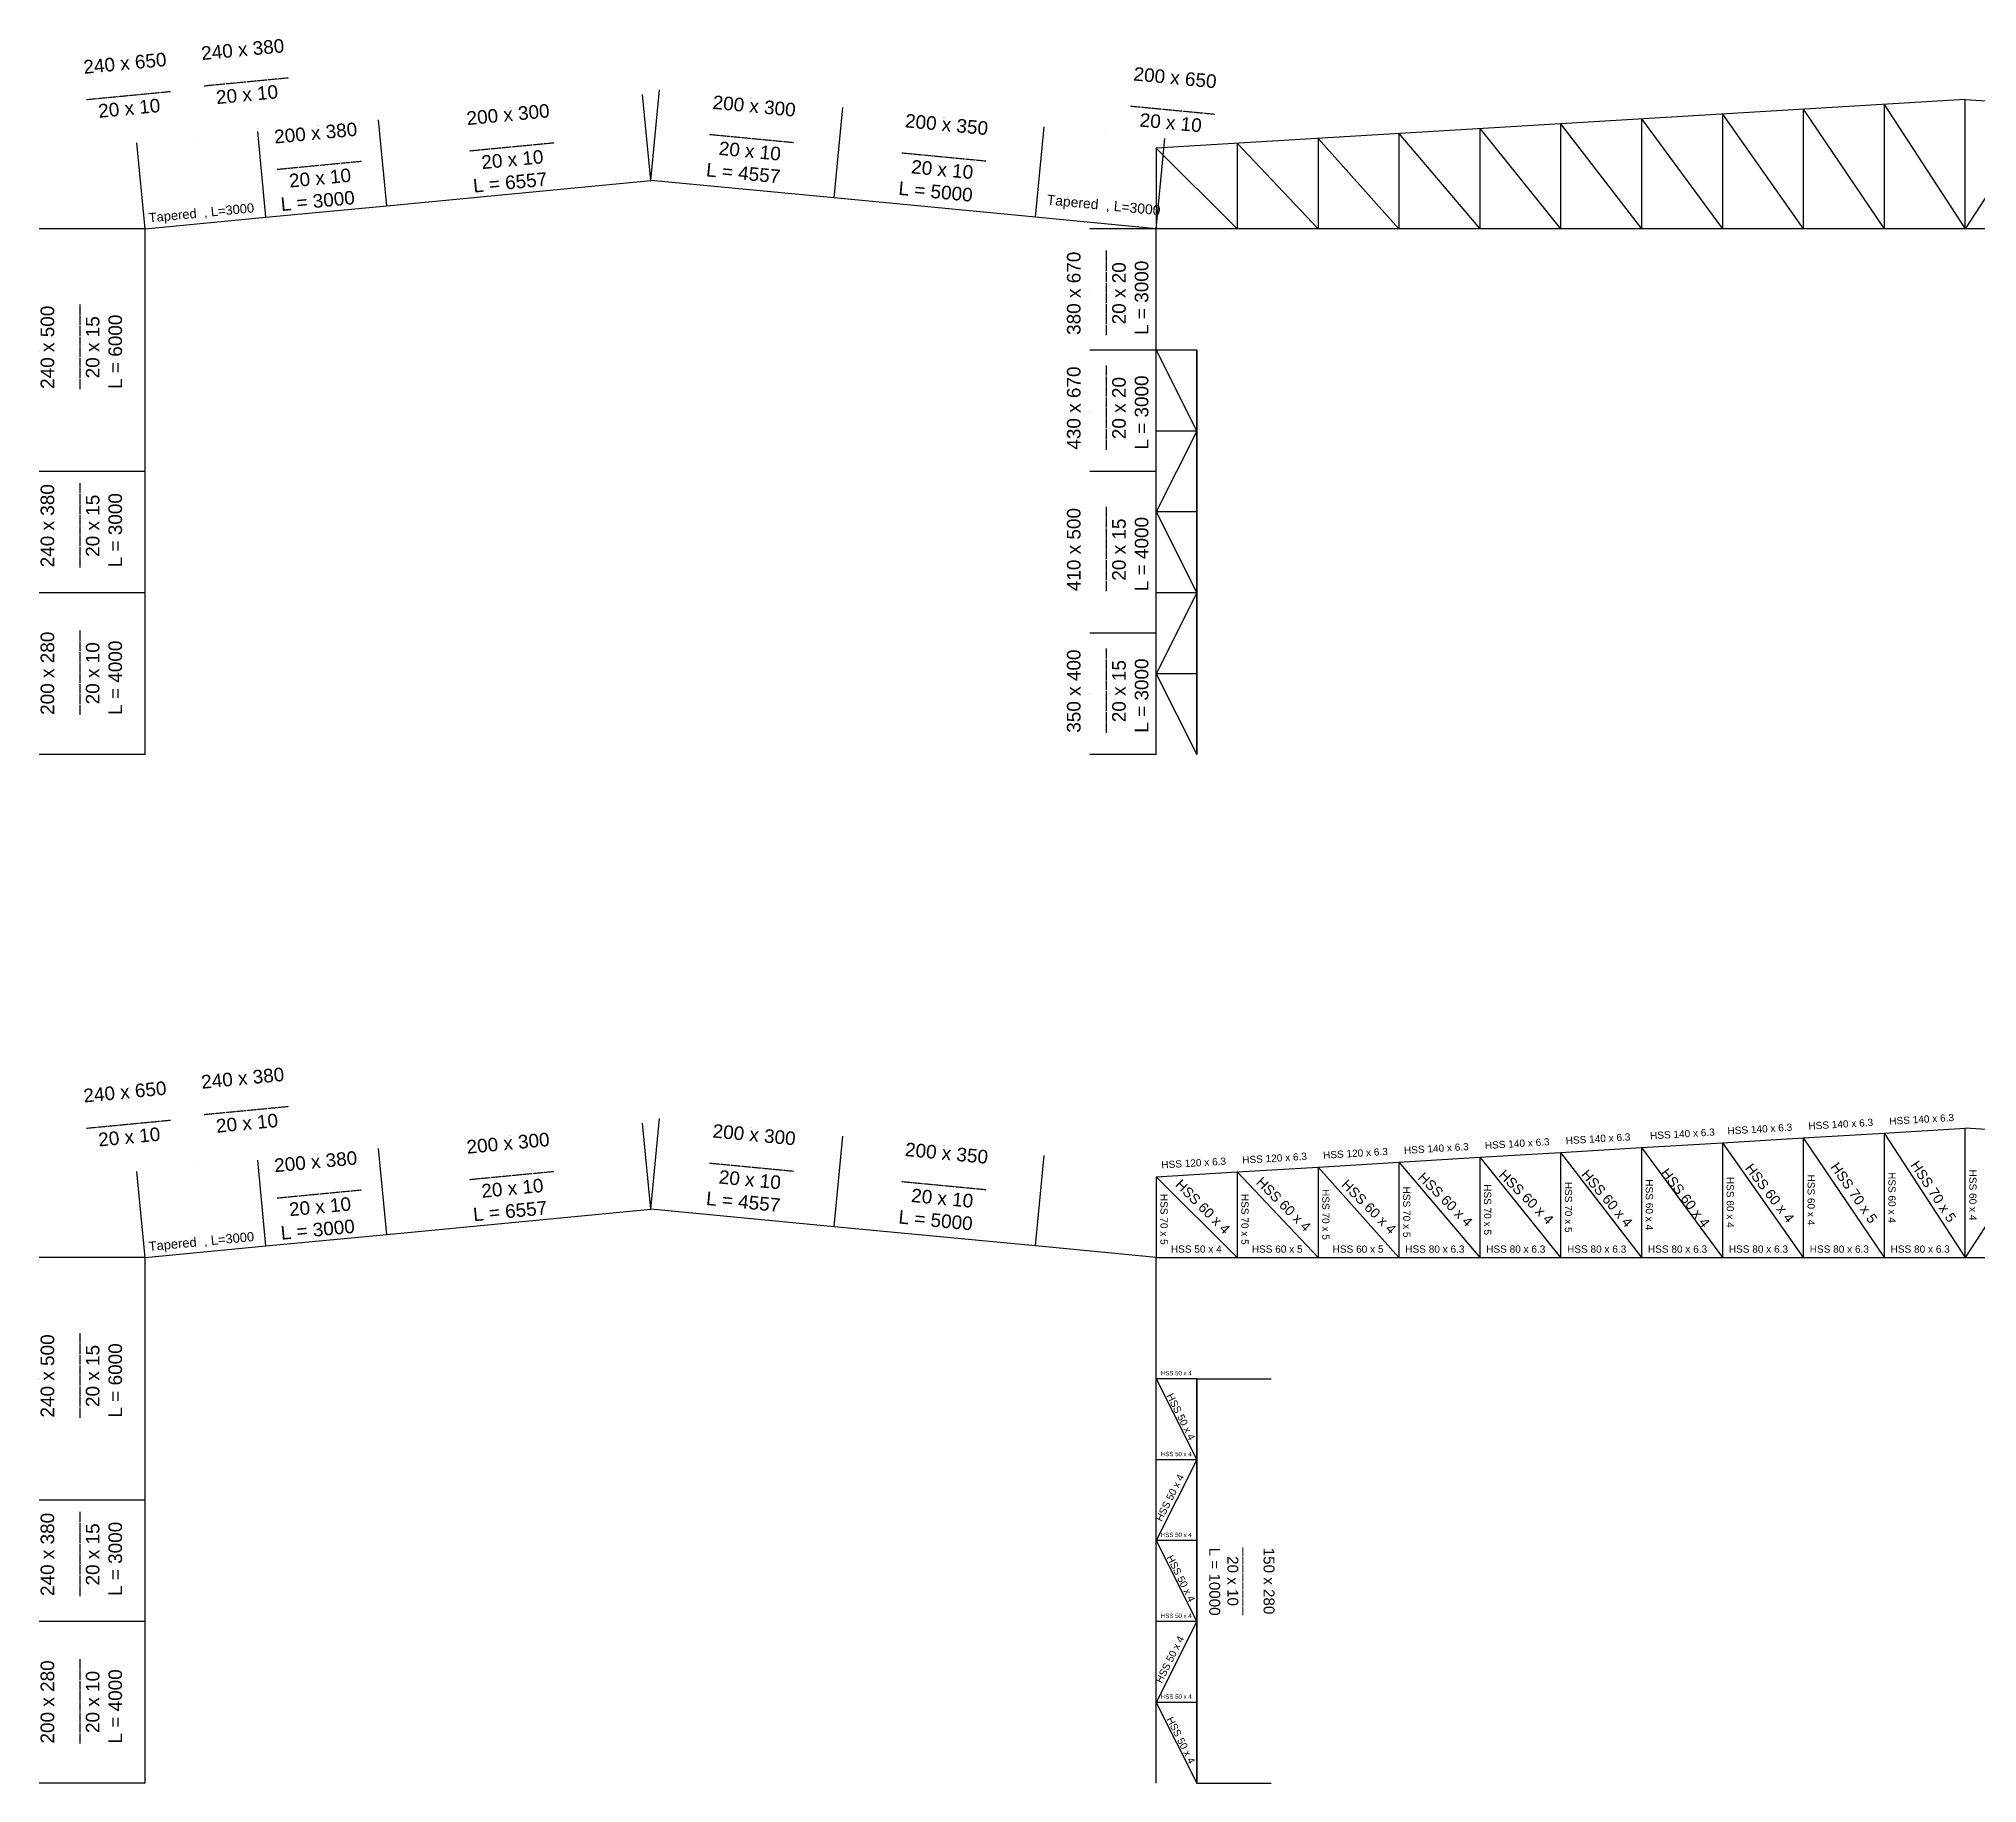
# Model space of a CAD drawing. Header units: inches. Extents: x 539545 to 636380, y 187858 to 261073.
# Drawn here: x 539545 to 587478, y 217930 to 261073 of the extents above; entities that cross this region are included whole.
import ezdxf

# ---------------------------------------------------------------- set-up
doc = ezdxf.new("R2010")
doc.units = ezdxf.units.IN
doc.header["$MEASUREMENT"] = 0
doc.layers.add('initial layout', color=7, linetype='Continuous')
doc.layers.add('sections', color=3, linetype='Continuous')
doc.styles.get("Standard").update_dxf_attribs({"font": 'arial.ttf'})
doc.dimstyles.new('section', dxfattribs={"dimtxt": 1e-05, "dimasz": 15, "dimexe": 0.0625, "dimexo": 0.0625, "dimgap": 10, "dimtad": 0, "dimtoh": 1, "dimzin": 0, "dimdsep": 46, "dimtxsty": 'Standard', "dimblk": 'OBLIQUE', "dimcen": 0.09, "dimsd1": 1, "dimsd2": 1, "dimclrd": 256, "dimclre": 256, "dimclrt": 256, "dimadec": 0, "dimazin": 0, "dimtfac": 1, "dimtofl": 0, "dimtmove": 0, "dimatfit": 3, "dimfxl": 1, "dimtfillclr": 256, "dimtolj": 1, "dimtzin": 0, "dimlwe": -1, "dimarcsym": 0})

# ---------------------------------------------------------------- blocks, each defined once
blk = doc.blocks.new('*D229')
at = {"layer": 'Defpoints', "color": 0}
for p in [(539552, 247370), (542177, 247370), (542177, 243370)]:
    blk.add_point(p, dxfattribs=at)
at = {"layer": 'sections', "transparency": 16777216}
for p, q in [((542177, 247370), (539552, 247370)), ((542177, 243370), (539552, 243370))]:
    blk.add_line(p, q, dxfattribs=at)
at = {"layer": 'sections', "transparency": 16777216, "insert": (539552, 245370), "char_height": 0.00001, "attachment_point": 5, "rotation": 90}
blk.add_mtext('\\A1;4000.00', dxfattribs=at)
blk = doc.blocks.new('_Oblique')
at = {"color": 0, "linetype": 'ByBlock', "lineweight": -2}
blk.add_line((-0.5, -0.5), (0.5, 0.5), dxfattribs=at)
blk = doc.blocks.new('*D233')
at = {"layer": 'Defpoints', "color": 0}
for p in [(544959, 258782), (545163, 256657), (542177, 256370)]:
    blk.add_point(p, dxfattribs=at)
at = {"layer": 'sections', "transparency": 16777216}
for p, q in [((542177, 256370), (541973, 258496)), ((545163, 256657), (544959, 258782))]:
    blk.add_line(p, q, dxfattribs=at)
at = {"layer": 'sections', "transparency": 16777216, "insert": (543466, 258639), "char_height": 10, "attachment_point": 5, "rotation": 5.4836}
blk.add_mtext('\\A1;3000.00', dxfattribs=at)
blk = doc.blocks.new('*D234')
at = {"layer": 'Defpoints', "color": 0}
for p in [(547946, 259069), (548150, 256944), (545163, 256657)]:
    blk.add_point(p, dxfattribs=at)
at = {"layer": 'sections', "transparency": 16777216}
for p, q in [((548150, 256944), (547946, 259069)), ((545163, 256657), (544959, 258782))]:
    blk.add_line(p, q, dxfattribs=at)
at = {"layer": 'sections', "transparency": 16777216, "insert": (546452, 258926), "char_height": 10, "attachment_point": 5, "rotation": 5.4836}
blk.add_mtext('\\A1;3000.00', dxfattribs=at)
blk = doc.blocks.new('*D235')
at = {"layer": 'Defpoints', "color": 0}
for p in [(554473, 259696), (554677, 257570), (548150, 256944)]:
    blk.add_point(p, dxfattribs=at)
at = {"layer": 'sections', "transparency": 16777216}
for p, q in [((554677, 257570), (554473, 259696)), ((548150, 256944), (547946, 259069))]:
    blk.add_line(p, q, dxfattribs=at)
at = {"layer": 'sections', "transparency": 16777216, "insert": (551209, 259382), "char_height": 10, "attachment_point": 5, "rotation": 5.4836}
blk.add_mtext('\\A1;6557.47', dxfattribs=at)
blk = doc.blocks.new('*D238')
at = {"layer": 'Defpoints', "color": 0}
for p in [(559429, 259374), (554677, 257570), (559214, 257135)]:
    blk.add_point(p, dxfattribs=at)
at = {"layer": 'sections', "transparency": 16777216}
for p, q in [((554677, 257570), (554892, 259810)), ((559214, 257135), (559429, 259374))]:
    blk.add_line(p, q, dxfattribs=at)
at = {"layer": 'sections', "transparency": 16777216, "insert": (557160, 259592), "char_height": 10, "attachment_point": 5, "rotation": 354.5164}
blk.add_mtext('\\A1;4557.47', dxfattribs=at)
blk = doc.blocks.new('*D239')
at = {"layer": 'Defpoints', "color": 0}
for p in [(564406, 258896), (559214, 257135), (564191, 256657)]:
    blk.add_point(p, dxfattribs=at)
at = {"layer": 'sections', "transparency": 16777216}
for p, q in [((559214, 257135), (559429, 259374)), ((564191, 256657), (564406, 258896))]:
    blk.add_line(p, q, dxfattribs=at)
at = {"layer": 'sections', "transparency": 16777216, "insert": (561917, 259135), "char_height": 10, "attachment_point": 5, "rotation": 354.5164}
blk.add_mtext('\\A1;5000.00', dxfattribs=at)
blk = doc.blocks.new('*D240')
at = {"layer": 'Defpoints', "color": 0}
for p in [(567392, 258610), (564191, 256657), (567177, 256370)]:
    blk.add_point(p, dxfattribs=at)
at = {"layer": 'sections', "transparency": 16777216}
for p, q in [((564191, 256657), (564406, 258896)), ((567177, 256370), (567392, 258610))]:
    blk.add_line(p, q, dxfattribs=at)
at = {"layer": 'sections', "transparency": 16777216, "insert": (565899, 258753), "char_height": 10, "attachment_point": 5, "rotation": 354.5164}
blk.add_mtext('\\A1;3000.00', dxfattribs=at)
blk = doc.blocks.new('*D241')
at = {"layer": 'Defpoints', "color": 0}
for p in [(565532, 246370), (567177, 246370), (567177, 243370)]:
    blk.add_point(p, dxfattribs=at)
at = {"layer": 'sections', "transparency": 16777216}
for p, q in [((567177, 246370), (565532, 246370)), ((567177, 243370), (565532, 243370))]:
    blk.add_line(p, q, dxfattribs=at)
at = {"layer": 'sections', "transparency": 16777216, "insert": (565532, 244870), "char_height": 10, "attachment_point": 5, "rotation": 90}
blk.add_mtext('\\A1;3000.00', dxfattribs=at)
blk = doc.blocks.new('*D242')
at = {"layer": 'Defpoints', "color": 0}
for p in [(565532, 250370), (567177, 250370), (567177, 246370)]:
    blk.add_point(p, dxfattribs=at)
at = {"layer": 'sections', "transparency": 16777216}
for p, q in [((567177, 250370), (565532, 250370)), ((567177, 246370), (565532, 246370))]:
    blk.add_line(p, q, dxfattribs=at)
at = {"layer": 'sections', "transparency": 16777216, "insert": (565532, 248370), "char_height": 10, "attachment_point": 5, "rotation": 90}
blk.add_mtext('\\A1;4000.00', dxfattribs=at)
blk = doc.blocks.new('*D243')
at = {"layer": 'Defpoints', "color": 0}
for p in [(565532, 253370), (567177, 253370), (567177, 250370)]:
    blk.add_point(p, dxfattribs=at)
at = {"layer": 'sections', "transparency": 16777216}
for p, q in [((567177, 253370), (565532, 253370)), ((567177, 250370), (565532, 250370))]:
    blk.add_line(p, q, dxfattribs=at)
at = {"layer": 'sections', "transparency": 16777216, "insert": (565532, 251870), "char_height": 10, "attachment_point": 5, "rotation": 90}
blk.add_mtext('\\A1;3000.00', dxfattribs=at)
blk = doc.blocks.new('*D244')
at = {"layer": 'Defpoints', "color": 0}
for p in [(565532, 256370), (567177, 256370), (567177, 253370)]:
    blk.add_point(p, dxfattribs=at)
at = {"layer": 'sections', "transparency": 16777216}
for p, q in [((567177, 256370), (565532, 256370)), ((567177, 253370), (565532, 253370))]:
    blk.add_line(p, q, dxfattribs=at)
at = {"layer": 'sections', "transparency": 16777216, "insert": (565532, 254870), "char_height": 10, "attachment_point": 5, "rotation": 90}
blk.add_mtext('\\A1;3000.00', dxfattribs=at)
blk = doc.blocks.new('*D269')
at = {"layer": 'Defpoints', "color": 0}
for p in [(539552, 256370), (542177, 256370), (542177, 250370)]:
    blk.add_point(p, dxfattribs=at)
at = {"layer": 'sections', "transparency": 16777216}
for p, q in [((542177, 256370), (539552, 256370)), ((542177, 250370), (539552, 250370))]:
    blk.add_line(p, q, dxfattribs=at)
at = {"layer": 'sections', "transparency": 16777216, "insert": (539552, 253370), "char_height": 10, "attachment_point": 5, "rotation": 90}
blk.add_mtext('\\A1;6000.00', dxfattribs=at)
blk = doc.blocks.new('*D280')
at = {"layer": 'Defpoints', "color": 0}
for p in [(539552, 221930), (542177, 221930), (542177, 217930)]:
    blk.add_point(p, dxfattribs=at)
at = {"layer": 'sections', "transparency": 16777216}
for p, q in [((542177, 221930), (539552, 221930)), ((542177, 217930), (539552, 217930))]:
    blk.add_line(p, q, dxfattribs=at)
at = {"layer": 'sections', "transparency": 16777216, "insert": (539552, 219930), "char_height": 0.00001, "attachment_point": 5, "rotation": 90}
blk.add_mtext('\\A1;4000.00', dxfattribs=at)
blk = doc.blocks.new('*D276')
at = {"layer": 'Defpoints', "color": 0}
for p in [(544959, 233342), (545163, 231217), (542177, 230930)]:
    blk.add_point(p, dxfattribs=at)
at = {"layer": 'sections', "transparency": 16777216}
for p, q in [((542177, 230930), (541973, 233056)), ((545163, 231217), (544959, 233342))]:
    blk.add_line(p, q, dxfattribs=at)
at = {"layer": 'sections', "transparency": 16777216, "insert": (543466, 233199), "char_height": 10, "attachment_point": 5, "rotation": 5.4836}
blk.add_mtext('\\A1;3000.00', dxfattribs=at)
blk = doc.blocks.new('*D277')
at = {"layer": 'Defpoints', "color": 0}
for p in [(547946, 233629), (545163, 231217), (548150, 231504)]:
    blk.add_point(p, dxfattribs=at)
at = {"layer": 'sections', "transparency": 16777216}
for p, q in [((548150, 231504), (547946, 233629)), ((545163, 231217), (544959, 233342))]:
    blk.add_line(p, q, dxfattribs=at)
at = {"layer": 'sections', "transparency": 16777216, "insert": (546452, 233486), "char_height": 10, "attachment_point": 5, "rotation": 5.4836}
blk.add_mtext('\\A1;3000.00', dxfattribs=at)
blk = doc.blocks.new('*D278')
at = {"layer": 'Defpoints', "color": 0}
for p in [(554473, 234256), (554677, 232130), (548150, 231504)]:
    blk.add_point(p, dxfattribs=at)
at = {"layer": 'sections', "transparency": 16777216}
for p, q in [((554677, 232130), (554473, 234256)), ((548150, 231504), (547946, 233629))]:
    blk.add_line(p, q, dxfattribs=at)
at = {"layer": 'sections', "transparency": 16777216, "insert": (551209, 233942), "char_height": 10, "attachment_point": 5, "rotation": 5.4836}
blk.add_mtext('\\A1;6557.47', dxfattribs=at)
blk = doc.blocks.new('*D284')
at = {"layer": 'Defpoints', "color": 0}
for p in [(559429, 233934), (554677, 232130), (559214, 231695)]:
    blk.add_point(p, dxfattribs=at)
at = {"layer": 'sections', "transparency": 16777216}
for p, q in [((554677, 232130), (554892, 234370)), ((559214, 231695), (559429, 233934))]:
    blk.add_line(p, q, dxfattribs=at)
at = {"layer": 'sections', "transparency": 16777216, "insert": (557160, 234152), "char_height": 10, "attachment_point": 5, "rotation": 354.5164}
blk.add_mtext('\\A1;4557.47', dxfattribs=at)
blk = doc.blocks.new('*D285')
at = {"layer": 'Defpoints', "color": 0}
for p in [(564406, 233456), (559214, 231695), (564191, 231217)]:
    blk.add_point(p, dxfattribs=at)
at = {"layer": 'sections', "transparency": 16777216}
for p, q in [((559214, 231695), (559429, 233934)), ((564191, 231217), (564406, 233456))]:
    blk.add_line(p, q, dxfattribs=at)
at = {"layer": 'sections', "transparency": 16777216, "insert": (561917, 233695), "char_height": 10, "attachment_point": 5, "rotation": 354.5164}
blk.add_mtext('\\A1;5000.00', dxfattribs=at)
blk = doc.blocks.new('*D291')
at = {"layer": 'Defpoints', "color": 0}
for p in [(539552, 230930), (542177, 230930), (542177, 224930)]:
    blk.add_point(p, dxfattribs=at)
at = {"layer": 'sections', "transparency": 16777216}
for p, q in [((542177, 230930), (539552, 230930)), ((542177, 224930), (539552, 224930))]:
    blk.add_line(p, q, dxfattribs=at)
at = {"layer": 'sections', "transparency": 16777216, "insert": (539552, 227930), "char_height": 10, "attachment_point": 5, "rotation": 90}
blk.add_mtext('\\A1;6000.00', dxfattribs=at)
blk = doc.blocks.new('*D297')
at = {"layer": 'Defpoints', "color": 0}
for p in [(568177, 227930), (570020, 227930), (568177, 217930)]:
    blk.add_point(p, dxfattribs=at)
at = {"layer": 'sections', "transparency": 16777216}
for p, q in [((568177, 227930), (570020, 227930)), ((568177, 217930), (570020, 217930))]:
    blk.add_line(p, q, dxfattribs=at)
at = {"layer": 'sections', "transparency": 16777216, "insert": (570020, 222930), "char_height": 10, "attachment_point": 5, "rotation": 90}
blk.add_mtext('\\A1;10000.00', dxfattribs=at)

msp = doc.modelspace()

# ---------------------------------------------------------------- linework, layer by layer
at = {"layer": 'initial layout'}
for p, q in [((587176.999, 259570.366), (567176.999, 258370.366)), ((583176.999, 259330.366), (583176.999, 256370.366)), ((583176.999, 259330.366), (585176.999, 256370.366)), ((585176.999, 259450.366), (585176.999, 256370.366)), ((585176.999, 259450.366), (587176.999, 256370.366)), ((587176.999, 256370.366), (587176.999, 259570.366)), ((587176.999, 256370.366), (587176.999, 259570.366)), ((587176.999, 259570.366), (607176.999, 258370.366)), ((589176.999, 259450.366), (587176.999, 256370.366)), ((575176.999, 258850.366), (575176.999, 256370.366)), ((575176.999, 258850.366), (577176.999, 256370.366)), ((577176.999, 258970.366), (577176.999, 256370.366)), ((577176.999, 258970.366), (579176.999, 256370.366)), ((579176.999, 259090.366), (579176.999, 256370.366)), ((579176.999, 259090.366), (581176.999, 256370.366)), ((581176.999, 259210.366), (581176.999, 256370.366)), ((581176.999, 259210.366), (583176.999, 256370.366)), ((567176.999, 258370.366), (567176.999, 256370.366)), ((567176.999, 258370.366), (569176.999, 256370.366)), ((569176.999, 258490.366), (569176.999, 256370.366)), ((569176.999, 258490.366), (571176.999, 256370.366)), ((571176.999, 258610.366), (571176.999, 256370.366)), ((571176.999, 258610.366), (573176.999, 256370.366)), ((573176.999, 258730.366), (573176.999, 256370.366)), ((573176.999, 258730.366), (575176.999, 256370.366)), ((548149.541, 256943.73), (554676.999, 257570.366)), ((559213.61, 257134.851), (554676.999, 257570.366)), ((545163.27, 256657.048), (548149.541, 256943.73)), ((564190.728, 256657.048), (559213.61, 257134.851)), ((542176.999, 256370.366), (545163.27, 256657.048)), ((567176.999, 256370.366), (564190.728, 256657.048)), ((542176.999, 250370.366), (542176.999, 256370.366)), ((607176.999, 256370.366), (567176.999, 256370.366)), ((567176.999, 253370.366), (567176.999, 256370.366)), ((568176.999, 253370.366), (567176.999, 253370.366)), ((567176.999, 253370.366), (568176.999, 251370.366)), ((567176.999, 250370.366), (567176.999, 253370.366)), ((568176.999, 253370.366), (568176.999, 243370.366)), ((568176.999, 243370.366), (568176.999, 253370.366)), ((568176.999, 251370.366), (567176.999, 251370.366)), ((568176.999, 251370.366), (567176.999, 249370.366)), ((542176.999, 247370.366), (542176.999, 250370.366)), ((567176.999, 246370.366), (567176.999, 250370.366)), ((568176.999, 249370.366), (567176.999, 249370.366)), ((567176.999, 249370.366), (568176.999, 247370.366)), ((542176.999, 243370.366), (542176.999, 247370.366)), ((568176.999, 247370.366), (567176.999, 247370.366)), ((568176.999, 247370.366), (567176.999, 245370.366)), ((567176.999, 243370.366), (567176.999, 246370.366)), ((568176.999, 245370.366), (567176.999, 245370.366)), ((567176.999, 245370.366), (568176.999, 243370.366)), ((583176.999, 233890.301), (585176.999, 234010.301)), ((585176.999, 234010.301), (587176.999, 234130.301)), ((585176.999, 234010.301), (585176.999, 230930.301)), ((585176.999, 234010.301), (587176.999, 230930.301)), ((587176.999, 230930.301), (587176.999, 234130.301)), ((587176.999, 230930.301), (587176.999, 234130.301)), ((589176.999, 234010.301), (587176.999, 234130.301)), ((589176.999, 234010.301), (587176.999, 230930.301)), ((575176.999, 233410.301), (577176.999, 233530.301)), ((577176.999, 233530.301), (579176.999, 233650.301)), ((577176.999, 233530.301), (577176.999, 230930.301)), ((577176.999, 233530.301), (579176.999, 230930.301)), ((579176.999, 233650.301), (581176.999, 233770.301)), ((579176.999, 233650.301), (579176.999, 230930.301)), ((579176.999, 233650.301), (581176.999, 230930.301)), ((581176.999, 233770.301), (583176.999, 233890.301)), ((581176.999, 233770.301), (581176.999, 230930.301)), ((581176.999, 233770.301), (583176.999, 230930.301)), ((583176.999, 233890.301), (583176.999, 230930.301)), ((583176.999, 233890.301), (585176.999, 230930.301)), ((567176.999, 232930.301), (569176.999, 233050.301)), ((569176.999, 233050.301), (571176.999, 233170.301)), ((569176.999, 233050.301), (569176.999, 230930.301)), ((569176.999, 233050.301), (571176.999, 230930.301)), ((571176.999, 233170.301), (573176.999, 233290.301)), ((571176.999, 233170.301), (571176.999, 230930.301)), ((571176.999, 233170.301), (573176.999, 230930.301)), ((573176.999, 233290.301), (575176.999, 233410.301)), ((573176.999, 233290.301), (573176.999, 230930.301)), ((573176.999, 233290.301), (575176.999, 230930.301)), ((575176.999, 233410.301), (575176.999, 230930.301)), ((575176.999, 233410.301), (577176.999, 230930.301)), ((567176.999, 232930.301), (567176.999, 230930.301)), ((567176.999, 232930.301), (569176.999, 230930.301)), ((548149.541, 231503.665), (554676.999, 232130.301)), ((559213.61, 231694.786), (554676.999, 232130.301)), ((564190.728, 231216.983), (559213.61, 231694.786)), ((542176.999, 230930.301), (545163.27, 231216.983)), ((545163.27, 231216.983), (548149.541, 231503.665)), ((567176.999, 230930.301), (564190.728, 231216.983)), ((542176.999, 224930.301), (542176.999, 230930.301)), ((567176.999, 227930.301), (567176.999, 230930.301)), ((567176.999, 230930.301), (569176.999, 230930.301)), ((569176.999, 230930.301), (571176.999, 230930.301)), ((571176.999, 230930.301), (573176.999, 230930.301)), ((573176.999, 230930.301), (575176.999, 230930.301)), ((575176.999, 230930.301), (577176.999, 230930.301)), ((577176.999, 230930.301), (579176.999, 230930.301)), ((579176.999, 230930.301), (581176.999, 230930.301)), ((581176.999, 230930.301), (583176.999, 230930.301)), ((583176.999, 230930.301), (585176.999, 230930.301)), ((585176.999, 230930.301), (587176.999, 230930.301)), ((587176.999, 230930.301), (589176.999, 230930.301)), ((568176.999, 227930.301), (567176.999, 227930.301)), ((567176.999, 227930.301), (568176.999, 225930.301)), ((567176.999, 224930.301), (567176.999, 227930.301)), ((568176.999, 227930.301), (568176.999, 217930.301)), ((568176.999, 217930.301), (568176.999, 227930.301)), ((568176.999, 225930.301), (567176.999, 225930.301)), ((568176.999, 225930.301), (567176.999, 223930.301)), ((542176.999, 221930.301), (542176.999, 224930.301)), ((567176.999, 220930.301), (567176.999, 224930.301)), ((568176.999, 223930.301), (567176.999, 223930.301)), ((567176.999, 223930.301), (568176.999, 221930.301)), ((542176.999, 217930.301), (542176.999, 221930.301)), ((568176.999, 221930.301), (567176.999, 221930.301)), ((568176.999, 221930.301), (567176.999, 219930.301)), ((567176.999, 217930.301), (567176.999, 220930.301)), ((568176.999, 219930.301), (567176.999, 219930.301)), ((567176.999, 219930.301), (568176.999, 217930.301))]:
    msp.add_line(p, q, dxfattribs=at)

# ---------------------------------------------------------------- texts
at = {"layer": 'sections'}
for s, height, rotation, p in [('Tapered  , L=3000', 228.35228, 5.4835904, (542275.231, 256531.571)), ('Tapered  , L=3000', 246.10008, 354.5164096, (564462.167, 256974.898)), ('HSS 140 x 6.3', 177.94912, 3.4336304, (585307.572, 234213.021)), ('HSS 140 x 6.3', 177.94912, 3.4336304, (577307.572, 233733.021)), ('HSS 140 x 6.3', 177.94912, 3.4336304, (579392.122, 233853.021)), ('HSS 140 x 6.3', 177.94912, 3.4336304, (581307.572, 233973.021)), ('HSS 140 x 6.3', 177.94912, 3.4336304, (583307.572, 234093.021)), ('HSS 120 x 6.3', 177.94912, 3.4336304, (569307.572, 233253.021)), ('HSS 120 x 6.3', 177.94912, 3.4336304, (571307.572, 233373.021)), ('HSS 140 x 6.3', 177.94912, 3.4336304, (573307.572, 233493.021)), ('HSS 140 x 6.3', 177.94912, 3.4336304, (575307.572, 233613.021)), ('HSS 120 x 6.3', 177.94912, 3.4336304, (567307.572, 233133.021)), ('HSS 60 x 4', 244.9446, 315, (573629.198, 232892.906)), ('HSS 60 x 4', 244.9446, 315, (575629.198, 232952.906)), ('HSS 60 x 4', 244.9446, 310.2443297, (577670.991, 232977.197)), ('HSS 60 x 4', 244.9446, 307.5744621, (579637.03, 233019.307)), ('HSS 60 x 4', 244.9446, 307.4502394, (581724.425, 233137.964)), ('HSS 60 x 4', 177.9491, 270, (583281.866, 232985.87)), ('HSS 70 x 5', 244.9446, 304.6969957, (583838.387, 233172.468)), ('HSS 60 x 4', 177.9491, 270, (585281.866, 233045.87)), ('HSS 70 x 5', 244.9446, 303.3623538, (585817.25, 233220.854)), ('HSS 60 x 4', 177.9491, 270, (587281.866, 233105.87)), ('HSS 70 x 5', 177.9491, 270, (567281.866, 232505.87)), ('HSS 60 x 4', 244.9446, 315, (567629.198, 232712.906)), ('HSS 70 x 5', 177.9491, 270, (569281.866, 232505.87)), ('HSS 60 x 4', 244.9446, 315, (569629.198, 232772.906)), ('HSS 70 x 5', 177.9491, 270, (571281.866, 232625.87)), ('HSS 60 x 4', 244.9446, 315, (571736.34, 232712.906)), ('HSS 70 x 5', 177.9491, 270, (573281.866, 232685.87)), ('HSS 70 x 5', 177.9491, 270, (575281.866, 232745.87)), ('HSS 70 x 5', 177.9491, 270, (577281.866, 232805.87)), ('HSS 60 x 4', 177.9491, 270, (579281.866, 232865.87)), ('HSS 60 x 4', 177.9491, 270, (581281.866, 232925.87)), ('Tapered  , L=3000', 228.35228, 5.4835904, (542275.231, 231091.505)), ('HSS 50 x 4', 177.9491, 0, (567539.234, 231051.651)), ('HSS 60 x 5', 177.9491, 0, (569539.234, 231051.651)), ('HSS 60 x 5', 177.9491, 0, (571539.234, 231051.651)), ('HSS 80 x 6.3', 177.94912, 0, (573335.139, 231051.651)), ('HSS 80 x 6.3', 177.94912, 0, (575335.139, 231051.651)), ('HSS 80 x 6.3', 177.94912, 0, (577335.139, 231051.651)), ('HSS 80 x 6.3', 177.94912, 0, (579335.139, 231051.651)), ('HSS 80 x 6.3', 177.94912, 0, (581335.139, 231051.651)), ('HSS 80 x 6.3', 177.94912, 0, (583335.139, 231051.651)), ('HSS 80 x 6.3', 177.94912, 0, (585335.139, 231051.651)), ('HSS 50 x 4', 107.9703, 0, (567291.432, 228018.026)), ('HSS 50 x 4', 177.9491, 296.5650512, (567427.39, 227516.185)), ('HSS 50 x 4', 107.9703, 0, (567291.432, 226018.026)), ('HSS 50 x 4', 177.9491, 63.4349488, (567311.148, 224389.695)), ('HSS 50 x 4', 107.9703, 0, (567291.432, 224018.026)), ('HSS 50 x 4', 177.9491, 296.5650512, (567427.39, 223516.185)), ('HSS 50 x 4', 107.9703, 0, (567291.432, 222018.026)), ('HSS 50 x 4', 177.9491, 63.4349488, (567311.148, 220389.695)), ('HSS 50 x 4', 107.9703, 0, (567291.432, 220018.026)), ('HSS 50 x 4', 177.9491, 296.5650512, (567427.39, 219516.185))]:
    msp.add_text(s, height=height, rotation=rotation, dxfattribs=at).set_placement(p)
at = {"layer": 'sections', "attachment_point": 1}
for s, width, gutter_width, insert, char_height, rotation in [('240 x 380\\P________\\P  20 x 10', 2043.53838, 1676.963, (543547.638, 260878.202), 335.3927, 5.4835904), ('240 x 650\\P________\\P  20 x 10', 2043.53838, 1676.963, (540635.166, 260538.534), 335.3927, 5.4835904), ('200 x 650\\P________\\P  20 x 10', 2043.53838, 1676.963, (566635.28, 260376.675), 335.3927, 354.5164096), ('200 x 300\\P________\\P  20 x 10\\PL = 6557', 2043.53838, 1676.963, (550109.236, 259270.215), 335.3927, 5.4835904), ('200 x 300\\P________\\P  20 x 10\\PL = 4557', 2043.53838, 1676.963, (556227.92, 259675.51), 335.3927, 354.5164096), ('200 x 380\\P________\\P  20 x 10\\PL = 3000', 2043.53838, 1676.963, (545352.371, 258813.556), 335.3927, 5.4835904), ('200 x 350\\P________\\P  20 x 10\\PL = 5000', 2043.53838, 1676.963, (560984.784, 259218.851), 335.3927, 354.5164096), ('380 x 670\\P________\\P  20 x 20\\PL = 3000', 2043.53838, 1676.963, (564969.051, 253749.09), 335.3927, 90), ('240 x 500\\P________\\P  20 x 15\\PL = 6000', 2043.53838, 1676.963, (539591.084, 252413.866), 335.3927, 90), ('430 x 670\\P________\\P  20 x 20\\PL = 3000', 2043.53838, 1676.963, (564969.051, 250910.424), 335.3927, 90), ('240 x 380\\P________\\P  20 x 15\\PL = 3000', 2043.53838, 1676.963, (539591.084, 248000.431), 335.3927, 90), ('410 x 500\\P________\\P  20 x 15\\PL = 4000', 2043.53838, 1676.963, (564969.051, 247410.424), 335.3927, 90), ('200 x 280\\P________\\P  20 x 10\\PL = 4000', 2043.53838, 1676.963, (539591.084, 244351.954), 335.3927, 90), ('350 x 400\\P________\\P  20 x 15\\PL = 3000', 2043.53838, 1676.963, (564969.051, 243910.424), 335.3927, 90), ('240 x 380\\P________\\P  20 x 10', 2043.53838, 1676.963, (543547.638, 235438.137), 335.3927, 5.4835904), ('240 x 650\\P________\\P  20 x 10', 2043.53838, 1676.963, (540635.166, 235098.469), 335.3927, 5.4835904), ('200 x 300\\P________\\P  20 x 10\\PL = 6557', 2043.53838, 1676.963, (550109.236, 233830.15), 335.3927, 5.4835904), ('200 x 300\\P________\\P  20 x 10\\PL = 4557', 2043.53838, 1676.963, (556227.92, 234235.445), 335.3927, 354.5164096), ('200 x 380\\P________\\P  20 x 10\\PL = 3000', 2043.53838, 1676.963, (545352.371, 233373.491), 335.3927, 5.4835904), ('200 x 350\\P________\\P  20 x 10\\PL = 5000', 2043.53838, 1676.963, (560984.784, 233778.786), 335.3927, 354.5164096), ('240 x 500\\P________\\P  20 x 15\\PL = 6000', 2043.53838, 1676.963, (539591.084, 226973.801), 335.3927, 90), ('240 x 380\\P________\\P  20 x 15\\PL = 3000', 2043.53838, 1676.963, (539591.084, 222560.366), 335.3927, 90), ('150 x 280\\P________\\P  20 x 10\\PL = 10000', 1636.64299, 1343.058, (570100.471, 223755.457), 268.6116, 270), ('200 x 280\\P________\\P  20 x 10\\PL = 4000', 2043.53838, 1676.963, (539591.084, 218911.889), 335.3927, 90)]:
    msp.add_mtext_dynamic_manual_height_columns(s, width=width, gutter_width=gutter_width, heights=[0], dxfattribs=dict(at, insert=insert, char_height=char_height, rotation=rotation))

# ---------------------------------------------------------------- dimensions: what is measured, and where the dimension line sits
at = {"layer": 'sections'}
for p1, p2, distance, picture, middle in [((554676.999, 257570.366), (559213.61, 257134.851), 2249.442, '*D238', (557160.263, 259591.757)), ((548149.541, 256943.73), (554676.999, 257570.366), 2135.065, '*D235', (551209.242, 259382.342)), ((559213.61, 257134.851), (564190.728, 256657.048), 2249.505, '*D239', (561917.134, 259135.16)), ((545163.27, 256657.048), (548149.541, 256943.73), 2135.002, '*D234', (546452.383, 258925.621)), ((564190.728, 256657.048), (567176.999, 256370.366), 2249.567, '*D240', (565898.834, 258752.98)), ((542176.999, 256370.366), (545163.27, 256657.048), 2134.94, '*D233', (543466.118, 258638.877)), ((548149.541, 231503.665), (554676.999, 232130.301), 2135.065, '*D278', (551209.242, 233942.276)), ((554676.999, 232130.301), (559213.61, 231694.786), 2249.442, '*D284', (557160.263, 234151.691)), ((559213.61, 231694.786), (564190.728, 231216.983), 2249.505, '*D285', (561917.134, 233695.095)), ((545163.27, 231216.983), (548149.541, 231503.665), 2135.002, '*D277', (546452.383, 233485.555)), ((542176.999, 230930.301), (545163.27, 231216.983), 2134.94, '*D276', (543466.118, 233198.811))]:
    dim = msp.add_aligned_dim(p1=p1, p2=p2, distance=distance, dimstyle='section', override={"dimtxt": 10}, dxfattribs=at)
    dim.commit()
    dim.dimension.update_dxf_attribs({"geometry": picture, "text_midpoint": middle})
for base, p1, p2, picture, middle in [((539551.954, 256370.366), (542176.999, 250370.366), (542176.999, 256370.366), '*D269', (539551.954, 253370.366)), ((565532.278, 256370.366), (567176.999, 253370.366), (567176.999, 256370.366), '*D244', (565532.278, 254870.366)), ((565532.34, 253370.366), (567176.999, 250370.366), (567176.999, 253370.366), '*D243', (565532.34, 251870.366)), ((565532.403, 250370.366), (567176.999, 246370.366), (567176.999, 250370.366), '*D242', (565532.403, 248370.366)), ((565532.465, 246370.366), (567176.999, 243370.366), (567176.999, 246370.366), '*D241', (565532.465, 244870.366)), ((539551.954, 230930.301), (542176.999, 224930.301), (542176.999, 230930.301), '*D291', (539551.954, 227930.301)), ((570019.753, 227930.301), (568176.999, 217930.301), (568176.999, 227930.301), '*D297', (570019.753, 222930.301))]:
    dim = msp.add_linear_dim(base=base, p1=p1, p2=p2, angle=90, dimstyle='section', override={"dimtxt": 10}, dxfattribs=at)
    dim.commit()
    dim.dimension.update_dxf_attribs({"geometry": picture, "text_midpoint": middle})
for base, p1, p2, picture, middle in [((539552.016, 247370.366), (542176.999, 243370.366), (542176.999, 247370.366), '*D229', (539552.016, 245370.366)), ((539552.016, 221930.301), (542176.999, 217930.301), (542176.999, 221930.301), '*D280', (539552.016, 219930.301))]:
    dim = msp.add_linear_dim(base=base, p1=p1, p2=p2, angle=90, dimstyle='section', dxfattribs=at)
    dim.commit()
    dim.dimension.update_dxf_attribs({"geometry": picture, "text_midpoint": middle})

doc.saveas('drawing.dxf')
